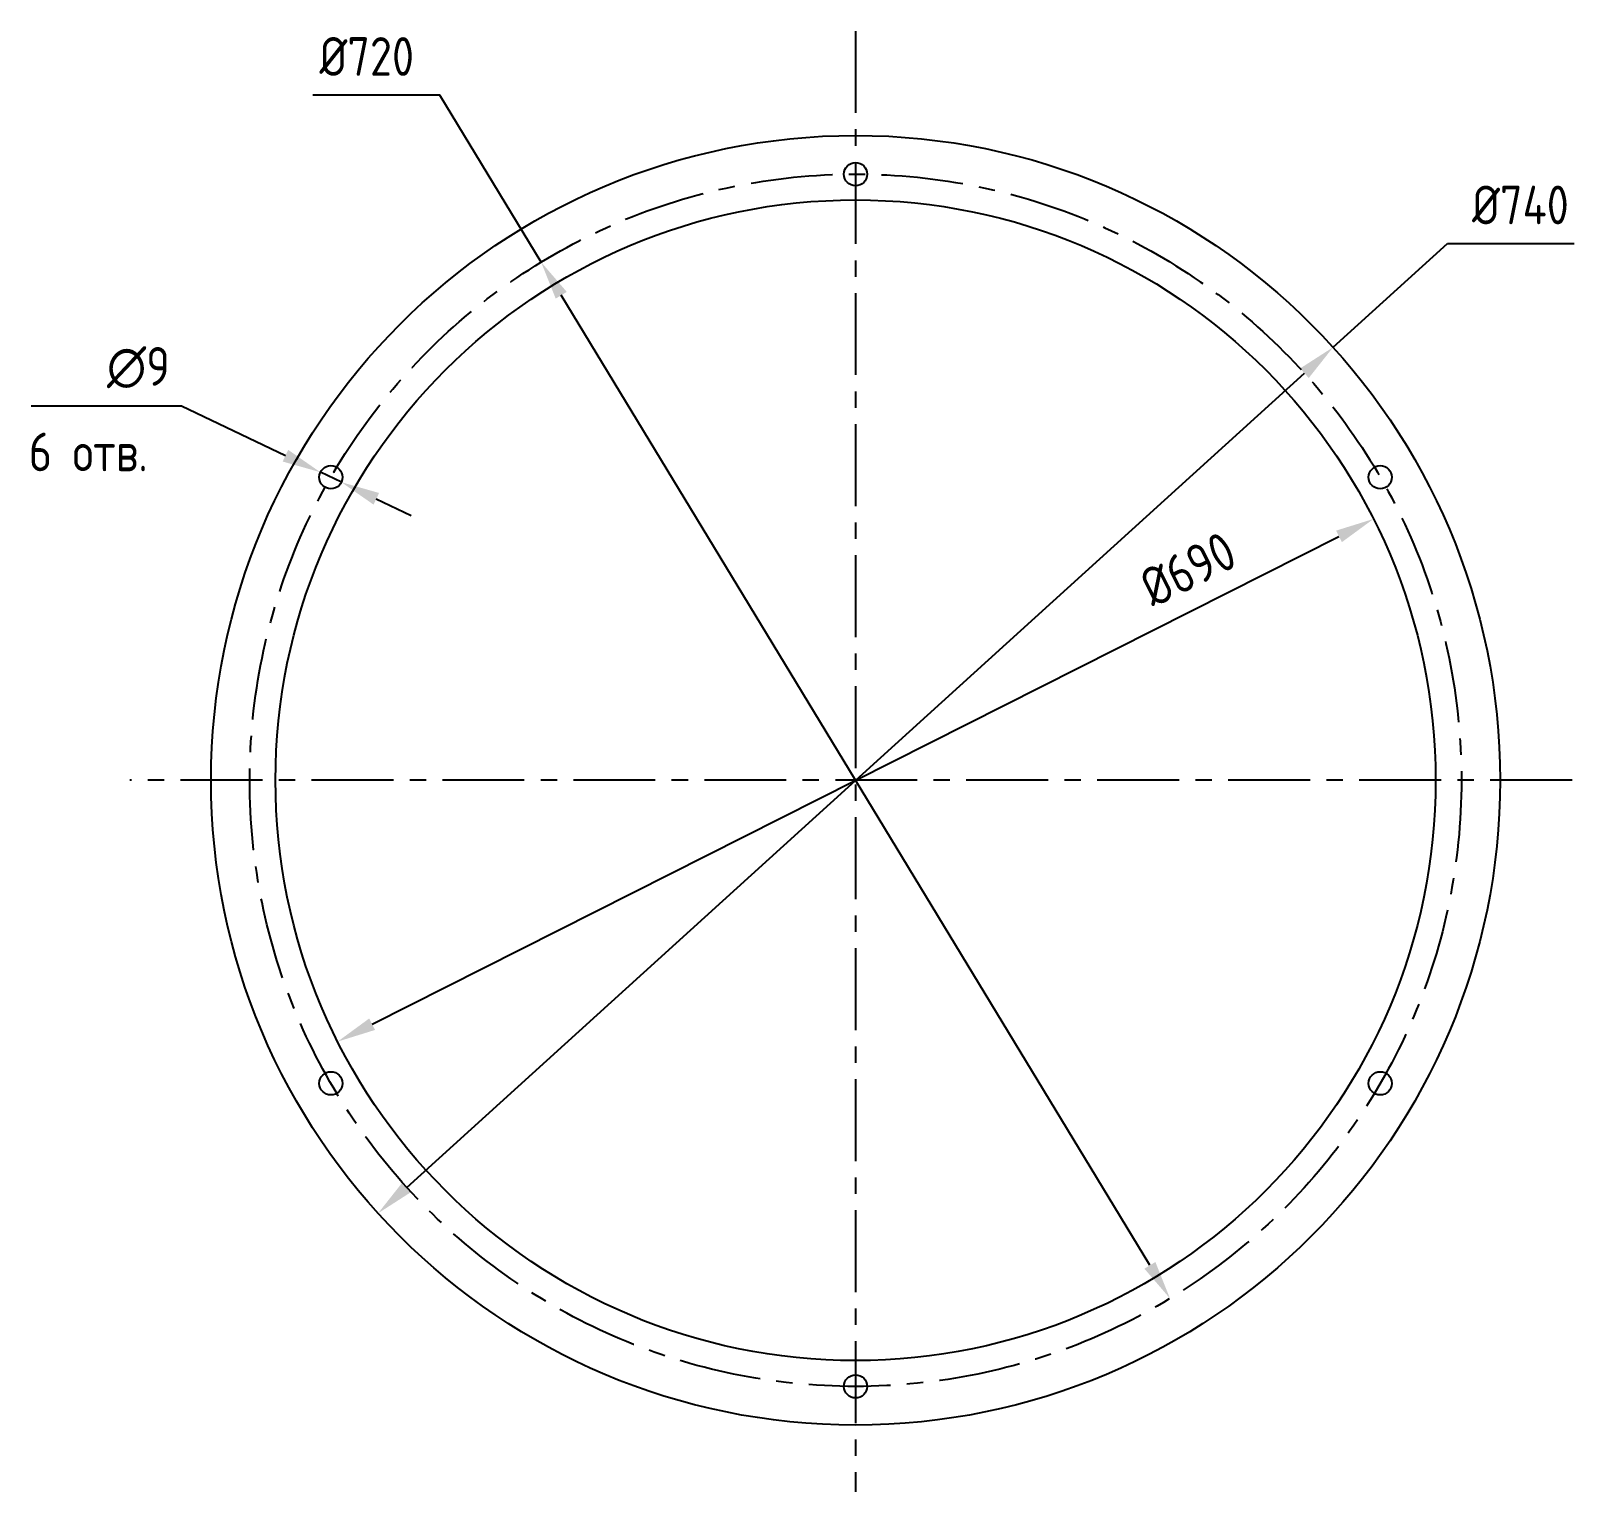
# Model space of a CAD drawing. Header units: millimetres. Extents: x 757 to 1360, y 1254 to 1820.
import ezdxf

# ---------------------------------------------------------------- set-up
doc = ezdxf.new("R2010")
doc.units = ezdxf.units.MM
doc.linetypes.add('CENTER', pattern=[50.8, 31.75, -6.35, 6.35, -6.35])
for name, color, linetype in [('Cen', 5, 'CENTER'), ('Cont', 6, 'Continuous'), ('Dim', 7, 'Continuous'), ('Text', 3, 'Continuous')]:
    doc.layers.add(name, color=color, linetype=linetype)
doc.styles.add('Style1', font='romans.shx', dxfattribs={"width": 0.8})
doc.dimstyles.new('LIN 2', dxfattribs={"dimscale": 5, "dimtxt": 3, "dimasz": 3, "dimexe": 1.5, "dimexo": 0, "dimgap": 1.5, "dimtad": 1, "dimtoh": 1, "dimdec": 0, "dimrnd": 1, "dimdsep": 46, "dimtxsty": 'Style1', "dimcen": 0, "dimdle": 2, "dimse1": 1, "dimclrd": 256, "dimclrt": 3, "dimadec": 0, "dimazin": 0, "dimtfac": 0.666667, "dimtdec": 0, "dimtmove": 0, "dimatfit": 2, "dimfxl": 1, "dimtvp": 0.833333, "dimtolj": 1, "dimtzin": 0, "dimarcsym": 0})

# ---------------------------------------------------------------- blocks, each defined once
blk = doc.blocks.new('*D3')
at = {"layer": 'Dim', "lineweight": -2, "transparency": 16777216}
for p, q in [((1262.38, 1697.38), (1306.69, 1737.54)), ((1306.69, 1737.54), (1355.9, 1737.54)), ((903.03, 1371.65), (1251.26, 1687.3))]:
    blk.add_line(p, q, dxfattribs=at)
at = {"layer": 'Dim', "transparency": 16777216}
for points in [[(1249.59, 1689.16), (1252.94, 1685.45), (1262.38, 1697.38)], [(901.35, 1373.51), (904.71, 1369.8), (891.92, 1361.58)]]:
    blk.add_solid(points, dxfattribs=at)
at = {"layer": 'Dim', "color": 3, "transparency": 16777216, "insert": (1335.04, 1752.54), "char_height": 15, "attachment_point": 5, "style": 'Style1'}
blk.add_mtext('\\A1;%%c740', dxfattribs=at)
blk = doc.blocks.new('*D4')
at = {"layer": 'Dim', "lineweight": -2, "transparency": 16777216}
for p, q in [((815.64, 1674.47), (789.85, 1674.47)), ((856.01, 1655.33), (815.64, 1674.47)), ((877.7, 1645.05), (869.57, 1648.91)), ((891.25, 1638.62), (904.81, 1632.2))]:
    blk.add_line(p, q, dxfattribs=at)
at = {"layer": 'Dim', "transparency": 16777216}
for points in [[(857.08, 1657.59), (854.94, 1653.07), (869.57, 1648.91)], [(892.32, 1640.88), (890.18, 1636.37), (877.7, 1645.05)]]:
    blk.add_solid(points, dxfattribs=at)
at = {"layer": 'Dim', "color": 3, "transparency": 16777216, "insert": (799, 1689.47), "char_height": 15, "attachment_point": 5, "style": 'Style1'}
blk.add_mtext('\\A1;∅9', dxfattribs=at)
blk = doc.blocks.new('*D5')
at = {"layer": 'Dim', "lineweight": -2, "transparency": 16777216}
for p, q in [((915.89, 1795.12), (866.68, 1795.12)), ((955.2, 1730.36), (915.89, 1795.12)), ((1191.31, 1341.42), (962.99, 1717.54))]:
    blk.add_line(p, q, dxfattribs=at)
at = {"layer": 'Dim', "transparency": 16777216}
for points in [[(965.13, 1718.84), (960.85, 1716.24), (955.2, 1730.36)], [(1193.45, 1342.71), (1189.17, 1340.12), (1199.09, 1328.59)]]:
    blk.add_solid(points, dxfattribs=at)
at = {"layer": 'Dim', "color": 3, "transparency": 16777216, "insert": (887.54, 1810.12), "char_height": 15, "attachment_point": 5, "style": 'Style1'}
blk.add_mtext('\\A1;%%c720', dxfattribs=at)
blk = doc.blocks.new('*D6')
at = {"layer": 'Dim', "linetype": 'ByBlock', "lineweight": -2, "transparency": 16777216}
blk.add_line((889.65, 1434.91), (1264.65, 1624.05), dxfattribs=at)
at = {"layer": 'Dim', "transparency": 16777216}
for points in [[(1263.53, 1626.28), (1265.78, 1621.81), (1278.04, 1630.8)], [(888.52, 1437.14), (890.77, 1432.68), (876.25, 1428.16)]]:
    blk.add_solid(points, dxfattribs=at)
at = {"layer": 'Dim', "color": 3, "transparency": 16777216, "insert": (1206.07, 1611.3), "char_height": 15, "attachment_point": 5, "rotation": 26.76419, "style": 'Style1'}
blk.add_mtext('\\A1;%%c690', dxfattribs=at)

msp = doc.modelspace()

# ---------------------------------------------------------------- linework, layer by layer
at = {"layer": 'Cen'}
for p, q in [((1077.15, 1819.97), (1077.15, 1253.56)), ((1355.06, 1529.48), (795.59, 1529.48))]:
    msp.add_line(p, q, dxfattribs=at)
msp.add_circle((1077.15, 1529.48), 235, dxfattribs=at)
at = {"layer": 'Cont'}
for centre, radius in [((1077.15, 1529.48), 250), ((1077.15, 1764.48), 4.5), ((1077.15, 1529.48), 225), ((873.63, 1646.98), 4.5), ((1280.67, 1646.98), 4.5), ((873.63, 1411.98), 4.5), ((1280.67, 1411.98), 4.5), ((1077.15, 1294.48), 4.5)]:
    msp.add_circle(centre, radius, dxfattribs=at)
at = {"layer": 'Dim'}
msp.add_line((789.85, 1674.47), (757.34, 1674.47), dxfattribs=at)

# ---------------------------------------------------------------- texts
at = {"layer": 'Text', "style": 'Style1', "width": 0.8}
msp.add_text('6 отв.', height=15, dxfattribs=at).set_placement((756.45, 1649.31))

# ---------------------------------------------------------------- dimensions: what is measured, and where the dimension line sits
at = {"layer": 'Dim'}
for p1, p2, text, picture, middle in [((1199.09, 1328.59), (955.2, 1730.36), '%%c720', '*D5', (887.54, 1795.12)), ((891.92, 1361.58), (1262.38, 1697.38), '%%c740', '*D3', (1335.04, 1737.54))]:
    dim = msp.add_diameter_dim_2p(p1=p1, p2=p2, text=text, dimstyle='LIN 2', dxfattribs=at)
    dim.commit()
    dim.dimension.update_dxf_attribs({"geometry": picture, "text_midpoint": middle, "dimtype": 163})
dim = msp.add_diameter_dim_2p(p1=(877.7, 1645.05), p2=(869.57, 1648.91), dimstyle='LIN 2', dxfattribs=at)
dim.commit()
dim.dimension.update_dxf_attribs({"geometry": '*D4', "text_midpoint": (799, 1674.47), "dimtype": 163})
dim = msp.add_diameter_dim_2p(p1=(876.25, 1428.16), p2=(1278.04, 1630.8), text='%%c690', dimstyle='LIN 2', override={"dimarcsym": 1}, dxfattribs=at)
dim.commit()
dim.dimension.update_dxf_attribs({"geometry": '*D6', "text_midpoint": (1212.83, 1597.91), "dimtype": 163})

doc.saveas('drawing.dxf')
